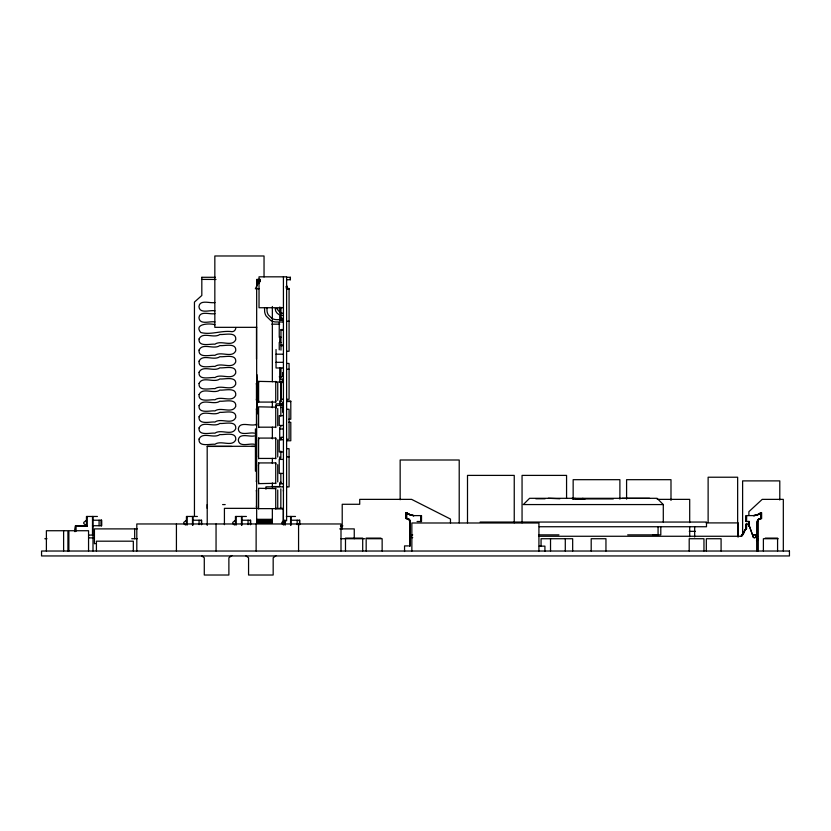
<?xml version="1.0" encoding="UTF-8"?>
<svg xmlns="http://www.w3.org/2000/svg" width="831" height="831" viewBox="0 0 831 831"><rect width="100%" height="100%" fill="white"/><g stroke="black" fill="none" stroke-linecap="round" stroke-linejoin="round"><path stroke-width="1.25" d="M194.444 516.228L194.444 302.079L201.819 295.483L201.819 277.315M207.231 525.389L207.189 446.299L255.47 446.299M256.457 505.986L256.457 507.128L256.457 490.145L256.457 491.277M256.457 480.64L256.457 481.772L256.457 464.789L256.457 465.931M256.457 455.793L256.457 456.936L256.457 439.942L256.457 441.084M256.457 424.537L256.457 425.68L256.457 408.696L256.457 409.828M256.457 399.077L256.457 400.21L256.457 383.226L256.457 384.369M257.091 411.677L257.091 377.44M275.736 508.634L258.597 508.634M275.736 488.628L258.597 488.275L258.597 508.988M275.736 483.289L258.597 483.642L258.597 482.25M258.597 464.311L258.597 462.929L275.736 462.929L275.736 483.642M275.736 458.442L258.597 458.442M258.597 439.474L258.597 438.082L275.736 438.082L275.736 458.795M275.736 427.186L258.597 427.186M275.736 407.18L258.597 406.826L258.597 427.539M275.736 400.687L275.736 402.079L258.597 402.079L258.597 400.687M258.597 382.759L258.597 381.367L275.736 381.72M275.736 488.275L275.736 508.988M275.736 464.311L275.736 462.929M275.736 439.474L275.736 438.082M275.736 406.826L275.736 427.539M275.736 381.367L275.736 402.079M277.741 507.253L277.741 490.01M277.741 481.907L277.741 464.664M277.741 457.06L277.741 439.817M277.741 425.815L277.741 408.561M277.741 400.345L277.741 383.101M280.836 508.437L280.836 488.836M280.836 482.073L280.836 483.424L280.836 473.286M280.836 458.234L280.836 451.067M280.836 426.989L280.836 425.971M280.836 400.511L280.836 401.872L280.836 381.574L280.836 382.935M283.278 522.169L283.278 508.343L275.601 508.343M283.423 491.183L283.423 490.03M286.809 287.848L286.809 286.155L286.809 289.022M286.695 279.735L290.383 279.735L290.383 277.284L286.695 277.284M286.394 288.669L286.57 285.906L286.737 288.617M235.848 327.518C235.879 329.575 234.311 331.662 232.161 331.694C221.638 330.136 211.167 335.257 200.79 332.525C193.228 323.581 210.201 323.041 214.938 324.744M286.259 286.934L286.383 286.321L286.664 288.98M74.551 531.601L75.476 525.815L87.193 525.815M259.033 281.595L255.346 288.762L259.033 288.762M741.169 536.265L746.082 528.028M741.314 536.265L746.28 528.028M742.125 535.237L746.539 528.028M742.571 535.237L744.41 532.141M575.125 498.662L575.852 498.579L574.491 498.486L575.031 498.631M86.694 525.815L81.781 525.815M578.615 498.621L584.982 499.057M86.455 520.227L83.744 522.439L83.744 523.52L86.455 525.732M186.435 520.227L183.724 522.439L183.724 523.52L185.531 524.995M235.443 520.227L232.732 522.439L232.732 523.52L234.539 524.995M283.62 520.964L281.823 522.439L281.823 523.52L283.62 524.995M231.839 555.565L228.878 557.798L228.878 575.021L204.281 575.021L204.281 557.798L201.621 555.794M276.121 555.565L273.17 557.798L273.17 575.021L248.562 575.021L248.562 557.798L245.612 555.565M256.758 424.132C251.502 427.248 239.577 420.413 238.31 428.993C239.048 436.607 249.767 431.954 254.307 433.159M573.504 498.309L572.092 498.309M578.459 498.59L576.849 498.652L578.355 499.016M201.85 277.284L215.354 277.284M260.28 279.434L256.665 279.465L256.665 523L272.35 523L272.35 508.925M256.665 279.559L260.28 279.559M256.665 279.715L260.28 279.715M256.665 279.933L260.28 279.933M256.665 280.203L260.28 280.203M256.665 280.514L260.28 280.514M256.665 280.878L260.28 280.878M256.665 281.283L260.28 281.283M256.665 281.719L260.28 281.719M256.665 282.176L259.075 282.176M256.665 283.122L259.075 283.122M286.612 288.45L289.074 288.45L289.074 351.274L286.612 351.274M286.612 288.586L289.074 288.586M286.612 288.949L289.074 288.949M214.938 302.505C210.409 303.71 199.689 299.056 198.952 306.67C199.689 314.284 210.409 309.631 214.938 310.846M283.423 307.73L259.033 307.73L259.033 276.827L286.612 276.827L286.612 520.767L283.423 520.767M283.423 313.214L282.613 313.214A5.287 5.287 0 0 1 280.733 312.872L278.073 310.42A4.228 4.228 0 0 1 277.699 308.685L275.238 308.685C275.186 312.872 279.445 315.925 283.423 315.479M214.938 313.619C210.409 314.835 199.689 310.171 198.952 317.795C199.689 325.409 210.409 320.745 214.938 321.961M283.423 318.99L280.961 318.99L280.961 307.293M283.423 319.665L276.837 319.665A10.076 10.076 0 0 1 271.914 318.387L268.32 314.887A9.328 9.328 0 0 1 267 310.119L267 307.73M279.725 320.205L283.423 320.205M286.612 321.254L289.074 321.254M283.423 322.044L275.238 321.95A12.558 12.558 0 0 1 270.688 320.454L266.19 316.081A11.696 11.696 0 0 1 264.642 311.677L264.538 307.73M271.768 324.163L279.725 324.163M256.665 327.331L214.834 327.331L214.834 255.979L264.04 255.99L264.04 276.972M283.423 329.543L280.961 329.564L280.961 350.152M280.961 329.949L283.423 329.949M281.325 337.313L279.237 337.313L279.237 322.553M280.961 342.486L279.237 342.486L279.237 349.861M280.961 345.042L283.423 345.042M280.961 345.696L283.423 345.696M276.037 354.193L283.423 354.193M276.037 362.316L283.423 362.316M286.612 363.448L289.074 363.448L289.074 399.285L286.612 399.285M283.423 367.977L276.037 367.977L276.037 349.519M286.612 369.265L289.074 369.265M283.423 372.641L282.675 372.641L282.675 376.578L283.423 376.578M279.237 376.817L281.325 376.817M283.423 379.746L280.961 379.746L280.961 368.102M280.286 381.865L283.423 381.865M276.037 382.021L283.423 382.021M283.423 382.229L280.961 382.229L280.961 399.202L283.423 399.202M286.612 401.03L290.798 401.03L290.798 419.24L288.71 419.229M286.612 401.529L290.798 401.529M283.423 402.246L282.675 402.246L282.675 406.182L283.423 406.182M283.423 403.845L276.037 403.866L276.037 408.083M276.037 405.507L280.961 405.507M282.675 407.689L283.423 407.689M283.423 408.25L282.675 408.25L282.675 412.186L283.423 412.186M286.612 409.257L289.074 409.257L289.074 439.277L286.612 439.277M283.423 415.614L279.237 415.614L279.237 425.451L283.423 425.451M288.71 422.304L290.798 422.304L290.798 440.762L286.612 440.762M279.725 428.983L283.423 428.983M254.307 435.943C249.767 437.158 239.048 432.494 238.31 440.108C239.048 447.732 249.767 443.068 254.307 444.284M283.423 437.283L280.961 437.283L280.961 439.744M283.423 439.672L279.237 439.672L279.237 451.971L283.423 451.971M207.231 446.434L231.61 446.434M251.513 446.434L255.366 446.434M286.612 448.688L289.074 448.688L289.074 486.893L286.612 486.893M286.612 456.873L289.074 456.873M283.423 459.418L279.237 459.418L279.237 473.441L283.423 473.441M279.725 483.808L283.423 483.808M271.768 486.55L279.725 486.55L279.725 482.686M283.423 486.831L265.951 486.831L265.951 489.189M535.818 498.777L545.084 498.777M559.855 498.777L548.315 498.268M572.434 498.932L613.278 498.932M657.238 499.369L689.699 499.369L689.699 522.616M222.604 504.583L225.191 504.583M663.294 504.562L523.322 504.562L529.576 498.309L657.051 498.309L663.294 504.562L663.294 522.055M257.683 508.343L224.422 508.343L224.422 524.683M276.037 508.904L283.423 508.904M413.35 515.604L421.514 515.604L421.514 521.504L417.069 521.504M97.424 516.466L86.455 516.466L86.455 525.815L87.193 526.303L87.193 516.466M197.404 516.466L186.435 516.466L186.435 524.683M246.412 516.466L235.443 516.466L235.443 524.683M286.331 516.466L295.504 516.466M256.665 519.313L272.35 519.313M256.665 519.79L272.35 519.79M92.864 520.227L101.662 520.227L101.662 525.732L92.48 525.732M192.844 520.227L201.642 520.227L201.642 524.631M241.852 520.227L250.65 520.227L250.65 524.631M256.665 520.268L272.35 520.268M290.943 520.227L299.731 520.227L299.731 524.631M256.665 520.725L272.35 520.725M256.665 521.151L272.35 521.151M749.406 521.494L746.072 521.494L746.072 515.594L754.247 515.594A13.826 13.826 0 0 0 761.622 512.644L761.622 518.544A3.355 3.355 0 0 0 757.934 521.494L757.945 551.026M256.665 521.556L272.35 521.556M256.665 521.92L272.35 521.92M480.121 522.055L706.495 522.055L706.495 526.74L539.257 526.74M256.665 522.232L272.35 522.232M256.665 522.502L272.35 522.502M256.665 522.72L272.35 522.72M256.665 522.876L272.35 522.876M706.225 522.907L738.312 522.907L738.312 536.971M749.333 523.966L746.082 523.966L746.082 528.807M340.419 525.815L342.881 525.815M75.476 531.601L75.476 525.815L87.193 526.303M137.281 528.89L94.422 528.89L94.422 543.651M339.702 528.89L354.255 528.89L354.255 538.727M689.263 531.341L695.412 531.341M409.652 534.655L412.01 534.655M757.145 534.645L752.429 534.645L748.606 523.956L752.979 536.265A1.475 1.475 0 0 0 754.455 537.74A1.475 1.475 0 0 0 755.93 536.265L757.602 536.265M652.813 534.738L658.256 534.738M538.561 534.873L558.941 534.873M627.675 534.873L660.801 534.873L660.801 526.74M88.637 535.081L92.999 535.081M409.652 536.265L410.888 536.265M538.613 536.265L741.948 536.265M88.637 537.886L92.999 537.886M380.93 538.114L366.17 538.114L366.17 551.026M765.278 538.114L777.577 538.114L777.577 551.026M44.822 538.727L46.993 538.727M131.724 538.727L137.188 538.727M340.939 538.727L364.767 538.727M367.375 538.727L382.146 538.727L382.146 551.026M757.488 538.727L758.474 538.727M778.148 538.727L763.388 538.727L763.388 551.026M94.724 543.651L95.388 543.651M408.509 545.905L404.552 545.905L404.552 551.535M539.184 546.144L544.918 546.144L544.918 551.233M201.819 279.393L215.998 279.455M574.491 498.486L581.544 498.995M582.749 498.932L582.749 498.309L584.016 498.932M783.321 551.026L783.321 499.369L762.214 499.369L748.887 511.667L748.887 515.469M779.79 500.013L779.79 480.889L742.613 480.889L742.613 534.447M757.602 551.026L757.592 521.494A3.355 3.355 0 0 1 761.289 518.544L761.289 512.644A13.826 13.826 0 0 1 753.904 515.594M757.498 551.026L757.488 521.494A3.355 3.355 0 0 1 758.121 519.884M757.301 521.494L757.311 551.026M757.155 551.026L757.145 521.494A3.355 3.355 0 0 1 760.832 518.544M749.053 521.494L749.053 523.956M748.949 521.494L748.887 524.361M748.762 521.494L748.762 523.956M748.606 521.494L748.544 526.387M746.539 528.807L746.539 523.966L746.28 528.807M746.269 515.594L746.269 521.494M746.238 523.966L746.238 528.807M737.648 536.784L737.648 477.223L708.126 477.223L708.126 522.543M721.09 551.026L721.09 538.727L706.329 538.727L706.329 551.026M703.961 551.026L703.961 538.727L689.2 538.727L689.2 551.026M694.674 526.74L694.674 536.971M689.699 526.49L689.699 536.816M670.991 500.439L670.991 479.684L626.584 479.684L626.584 499.14M658.069 526.74L658.069 534.738M649.551 498.309L622.055 498.309M619.895 499.14L619.895 479.684L573.151 479.684L573.151 499.14M605.955 551.026L605.955 538.727L591.194 538.727L591.194 551.026M572.673 551.026L572.673 538.727L541.064 538.727L541.064 546.112M566.565 498.465L566.565 475.394L522.055 475.394L522.055 522.824M565.288 538.727L565.288 551.026M550.527 538.727L550.527 551.026M538.924 551.109L538.924 522.99L411.854 522.99L411.854 551.109M514.244 522.824L514.244 475.394L467.5 475.394L467.5 522.824M459.211 522.824L459.211 460L400.158 460L400.158 499.743M450.464 522.886L450.464 519.043L411.605 499.369L359.719 499.369L359.719 504.282L342.216 504.282L342.216 528.952M421.172 515.604L421.172 521.504M421.068 515.604L421.068 521.504M420.881 515.604L420.922 521.504M420.725 515.604L420.725 521.504M409.465 519.894A3.355 3.355 0 0 1 410.099 521.504L409.995 546.112M409.808 521.504L409.808 546.112M409.652 546.112L409.652 521.504A3.355 3.355 0 0 0 405.964 518.554L405.964 512.644M406.162 518.554L406.12 512.644A13.826 13.826 0 0 0 413.495 515.604M362.7 551.026L362.7 538.114L345.488 538.114L345.488 551.026M341.001 551.026L341.001 523.966L136.803 523.966L136.803 551.026M299.492 520.227L299.492 524.631M298.568 523.966L298.568 551.026M297.166 520.227L297.166 524.631M291.068 516.466L291.068 525.15M290.58 516.466L290.58 525.15M290.383 277.315L290.383 279.735M285.262 520.154L285.262 525.078M284.524 520.154L284.524 524.683M283.423 276.827L283.423 522.668M282.675 318.148L282.675 320.558M282.675 378.915L282.675 382.634M281.273 317.297L281.273 319.333M280.961 403.845L280.961 407.668M280.836 407.387L280.836 416.31M279.725 307.023L279.725 313.36M279.725 315.894L279.725 320.828M279.725 337.054L279.725 342.206M279.725 367.977L279.725 382.156M279.725 400.864L279.725 404.739M279.725 427.269L279.725 438.861M279.725 456.915L279.725 459.491M272.35 306.483L272.35 381.751M272.35 401.217L272.35 407.709M272.35 427.176L272.35 438.851M272.35 458.317L272.35 463.511M272.35 482.977L272.35 486.862M258.597 381.367L258.597 402.079M258.597 438.082L258.597 458.795M258.597 462.929L258.597 483.642M256.987 374.698L256.987 414.056M256.488 326.728L256.488 359.054M256.125 523.966L256.125 551.026M255.429 428.848L255.429 471.167M250.411 520.227L250.411 524.631M248.074 520.227L248.074 524.631M241.987 516.466L241.987 525.15M241.499 516.466L241.499 525.15M236.181 516.466L236.181 525.078M216.05 523.966L216.05 551.026M207.189 504.583L207.189 508.343M201.403 520.227L201.403 524.631M199.066 520.227L199.066 524.631M192.979 516.466L192.979 525.15M192.491 516.466L192.491 525.15M187.172 516.466L187.172 525.078M176.421 523.966L176.421 551.026M134.674 528.89L134.674 538.727M133.324 551.026L133.324 541.189L96.417 541.189L96.417 551.026M101.424 520.227L101.455 525.732M101.174 520.227L101.174 525.732M99.086 520.227L99.086 525.732M92.999 516.466L92.999 551.026M92.501 516.466L92.501 535.081M88.553 551.026L88.553 530.729L68.869 530.729L68.869 551.026M75.974 526.303L75.974 531.321M67.924 551.026L67.924 530.729L46.391 530.729L46.391 551.026M63.613 530.729L63.613 551.026M758.402 519.552A3.355 3.355 0 0 1 761.175 518.544M753.655 515.594A13.826 13.826 0 0 0 761.03 512.644L761.03 518.544L760.832 512.644A13.826 13.826 0 0 1 753.457 515.594M406.307 518.554A3.355 3.355 0 0 1 409.995 521.504M410.171 539.724A2.41 2.41 0 0 1 409.995 539.205M413.682 515.604A13.826 13.826 0 0 1 406.307 512.644L406.411 518.554A3.355 3.355 0 0 1 409.184 519.562M757.934 539.194A2.41 2.41 0 0 1 757.477 540.181M414.129 515.604A13.826 13.826 0 0 1 406.754 512.644L406.754 518.554A3.355 3.355 0 0 1 408.457 518.814M408.842 519.022A3.355 3.355 0 0 1 409.205 519.271M409.808 519.894A3.355 3.355 0 0 1 410.047 520.268M410.026 539.724A2.41 2.41 0 0 1 409.849 539.205M757.592 539.194A2.41 2.41 0 0 1 757.425 539.714M413.796 515.604A13.826 13.826 0 0 1 406.411 512.644M757.301 539.194A2.41 2.41 0 0 1 756.459 540.566M412.727 537.647A1.423 1.423 0 0 1 410.93 536.265A1.423 1.423 0 0 1 412.727 534.884M757.145 539.194A2.41 2.41 0 0 1 756.688 540.181M410.119 540.192A2.41 2.41 0 0 1 409.652 539.205M280.836 438.29L280.836 439.651L280.836 438.29M199.076 338.955C198.079 347.441 210.451 343.619 214.938 344.2C220.932 339.806 232.296 347.41 235.724 339.723C236.721 331.226 224.339 335.059 219.862 334.467C213.868 338.861 202.494 331.268 199.076 338.955M199.076 350.069C198.079 358.566 210.451 354.733 214.938 355.325C220.932 350.931 232.296 358.525 235.724 350.838C236.721 342.351 224.339 346.174 219.862 345.592C213.868 349.986 202.494 342.382 199.076 350.069M199.076 361.194C198.079 369.681 210.451 365.858 214.938 366.44C220.932 362.046 232.296 369.65 235.724 361.963C236.721 353.476 224.339 357.299 219.862 356.707C213.868 361.101 202.494 353.507 199.076 361.194M199.076 372.309C198.079 380.806 210.451 376.973 214.938 377.565C220.932 373.171 232.296 380.764 235.724 373.077C236.721 364.591 224.339 368.413 219.862 367.832C213.868 372.226 202.494 364.632 199.076 372.309M199.076 383.434C198.079 391.92 210.451 388.098 214.938 388.679C220.932 384.286 232.296 391.889 235.724 384.202C236.721 375.716 224.339 379.538 219.862 378.957C213.868 383.34 202.494 375.747 199.076 383.434M199.076 394.548C198.079 403.045 210.451 399.212 214.938 399.804C220.932 395.411 232.296 403.004 235.724 395.317C236.721 386.83 224.339 390.663 219.862 390.071C213.868 394.465 202.494 386.872 199.076 394.548M199.076 405.673C198.079 414.16 210.451 410.337 214.938 410.919C220.932 406.525 232.296 414.129 235.724 406.442C236.721 397.956 224.339 401.778 219.862 401.196C213.868 405.58 202.494 397.987 199.076 405.673M199.076 416.788C198.079 425.285 210.451 421.452 214.938 422.044C220.932 417.65 232.296 425.243 235.724 417.557C236.721 409.07 224.339 412.903 219.862 412.311C213.868 416.705 202.494 409.112 199.076 416.788M199.076 427.913C198.079 436.4 210.451 432.577 214.938 433.159C220.932 428.775 232.296 436.368 235.724 428.682C236.721 420.195 224.339 424.018 219.862 423.436C213.868 427.82 202.494 420.226 199.076 427.913M199.076 439.038C198.079 447.525 210.451 443.692 214.938 444.284C220.932 439.89 232.296 447.483 235.724 439.807C236.721 431.31 224.339 435.143 219.862 434.551C213.868 438.945 202.494 431.351 199.076 439.038M789.45 551.026L41.55 551.026L41.55 555.949L789.45 555.949L789.45 551.026M746.518 521.494L746.518 515.594L746.415 521.494M753.437 537.262A1.423 1.423 0 0 0 755.815 536.629A1.423 1.423 0 0 0 754.07 534.884A1.423 1.423 0 0 0 753.437 537.262"/></g></svg>
